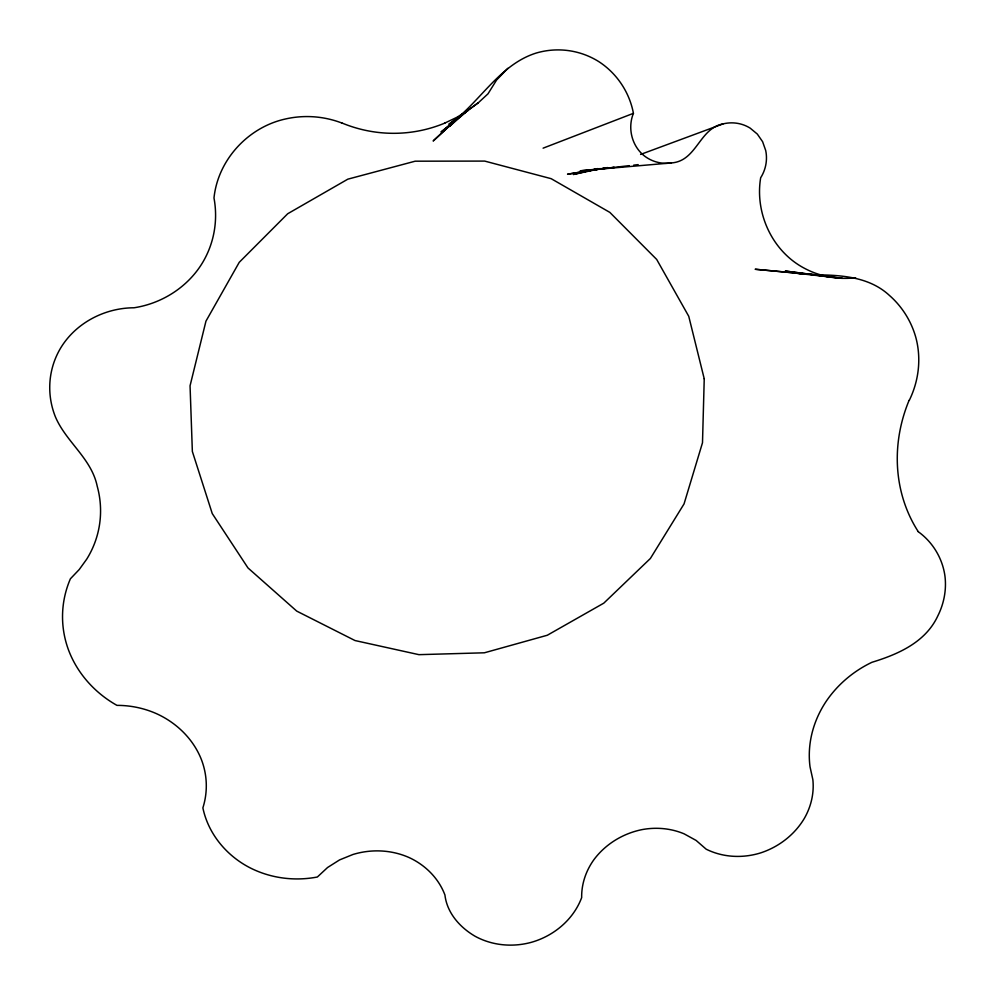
<?xml version="1.0" encoding="UTF-8"?>
<svg xmlns="http://www.w3.org/2000/svg" width="995" height="995" viewBox="0 0 995 995"><rect width="100%" height="100%" fill="white"/><g stroke="black" fill="none" stroke-linecap="round" stroke-linejoin="round"><path stroke-width="1.49" d="M460.163 115.706C484.652 93.903 503.706 63.12 536.38 52.996A80.806 78.655 -73 0 1 598.692 61.553C616.776 73.232 629.462 92.187 633.429 113.331C627.347 128.181 631.875 146.327 644.673 156.153A38.407 36.89 -67.9 0 0 671.401 162.931C696.823 161.178 699.149 128.392 723.029 123.902A38.121 36.367 -63.3 0 1 750.168 128.131L757.307 134.064L762.605 141.688L765.702 150.494A35.696 34.041 -63.4 0 1 760.665 177.769C754.732 213.166 772.232 251.275 804.234 268.177A96.192 90.383 -60.1 0 0 855.6 277.742M507.86 68.294L496.58 80.035L487.985 93.841L478.359 102.721L449.131 124.089L478.359 102.721M458.011 117.858L433.161 140.992L450.126 125.382M454.653 121.228L458.048 118.106L449.429 126.489L467.687 110.52L441.034 132.061L458.72 117.684M467.899 110.594L456.705 117.385L444.902 123.032M543.096 148.168L633.429 113.331M640.581 154.436L723.029 123.902M589.314 170.655L573.344 174.486L598.741 169.013L567.536 174.212L607.771 167.745M592.212 169.958L598.02 168.565M600.308 168.565L592.759 170.22L598.741 169.013M599.973 168.727L586.279 170.792L614.288 167.384L580.209 170.829L671.401 162.931M603.02 168.267L607.584 167.57M607.298 168.205L629.226 165.655M633.703 165.145L638.193 164.623M805.515 273.923L755.155 269.259L805.801 274.035M808.549 274.16L814.619 274.62M817.654 274.844C842.939 275.142 869.953 277.344 889.418 295.428C902.154 306.584 911.395 321.385 915.897 337.703A90.47 84.998 -49.1 0 1 909.268 400.4M805.975 274.06L796.41 273.227L842.255 278.326L785.291 271.05L829.046 276.896M918.074 531.579C932.651 541.989 942.489 558.232 944.939 575.981A71.777 66.118 -39.4 0 1 937.85 615.843C925.586 642.31 898.137 654.287 871.956 662.284C853.635 671.003 837.641 684.473 826.236 701.264A99.512 90.06 -35.1 0 0 810.029 766.822L812.853 779.62A68.804 62.872 -29.1 0 1 804.321 818.425C794.582 834.755 778.836 846.894 760.839 852.839A73.568 67.262 -29.1 0 1 706.189 849.195L696.102 840.427L684.112 833.835A72.498 65.794 -23.8 0 0 642.011 829.619C623.057 833.449 605.656 843.971 594.027 859.518A67.909 61.665 -23.8 0 0 581.665 897.614C573.344 919.865 553.407 936.283 530.733 942.489A73.468 67.237 -18.8 0 1 475.249 936.345C460.038 927.539 447.016 913 444.927 894.99C438.621 878.187 425.188 864.916 408.982 857.503A75.831 69.128 -12.9 0 0 352.926 854.494L339.581 859.904L327.579 867.503L317.368 877.005A100.047 92.883 -8.9 0 1 255.205 870.252C229.372 858.983 208.627 835.75 202.88 807.878A85.197 78.58 -0.8 0 0 201.338 759.421C193.304 739.098 176.749 722.992 157.023 713.912A90.968 83.854 -0.7 0 0 116.962 705.368C95.172 693.179 77.448 673.652 68.593 650.183A106.552 100.619 1.4 0 1 70.384 578.816L79.227 569.538L86.665 559.24A102.56 96.465 14 0 0 97.211 486.207C91.465 458.372 66.068 442.004 55.397 416.83A82.958 79.886 16.4 0 1 60.583 348.138C75.794 322.853 104.786 307.878 134.014 307.778C161.439 303.599 186.873 287.667 201.686 264.073A97.323 94.077 35 0 0 213.987 197.993C217.905 159.921 248.053 127.285 285.217 119.039A97.522 96.552 42.3 0 1 342.006 123.081M918.161 531.517A150.183 136.825 -47.9 0 1 909.094 400.338M444.914 123.057A142.011 137.546 79.1 0 1 342.031 123.032M704.236 378.821L702.495 442.75L684.05 503.905L650.382 558.481L603.791 603.157L547.3 635.245L484.378 652.795L418.92 654.66L355.004 640.544L296.721 611.104L247.979 567.934L212.258 513.582L192.358 451.481L190.057 385.799L205.953 321.161L239.235 262.332L287.692 213.751L347.84 179.162L415.189 161.19L484.689 161.09L551.155 178.677L609.835 212.383L656.688 259.446L688.751 316.298L704.236 378.821"/></g></svg>
